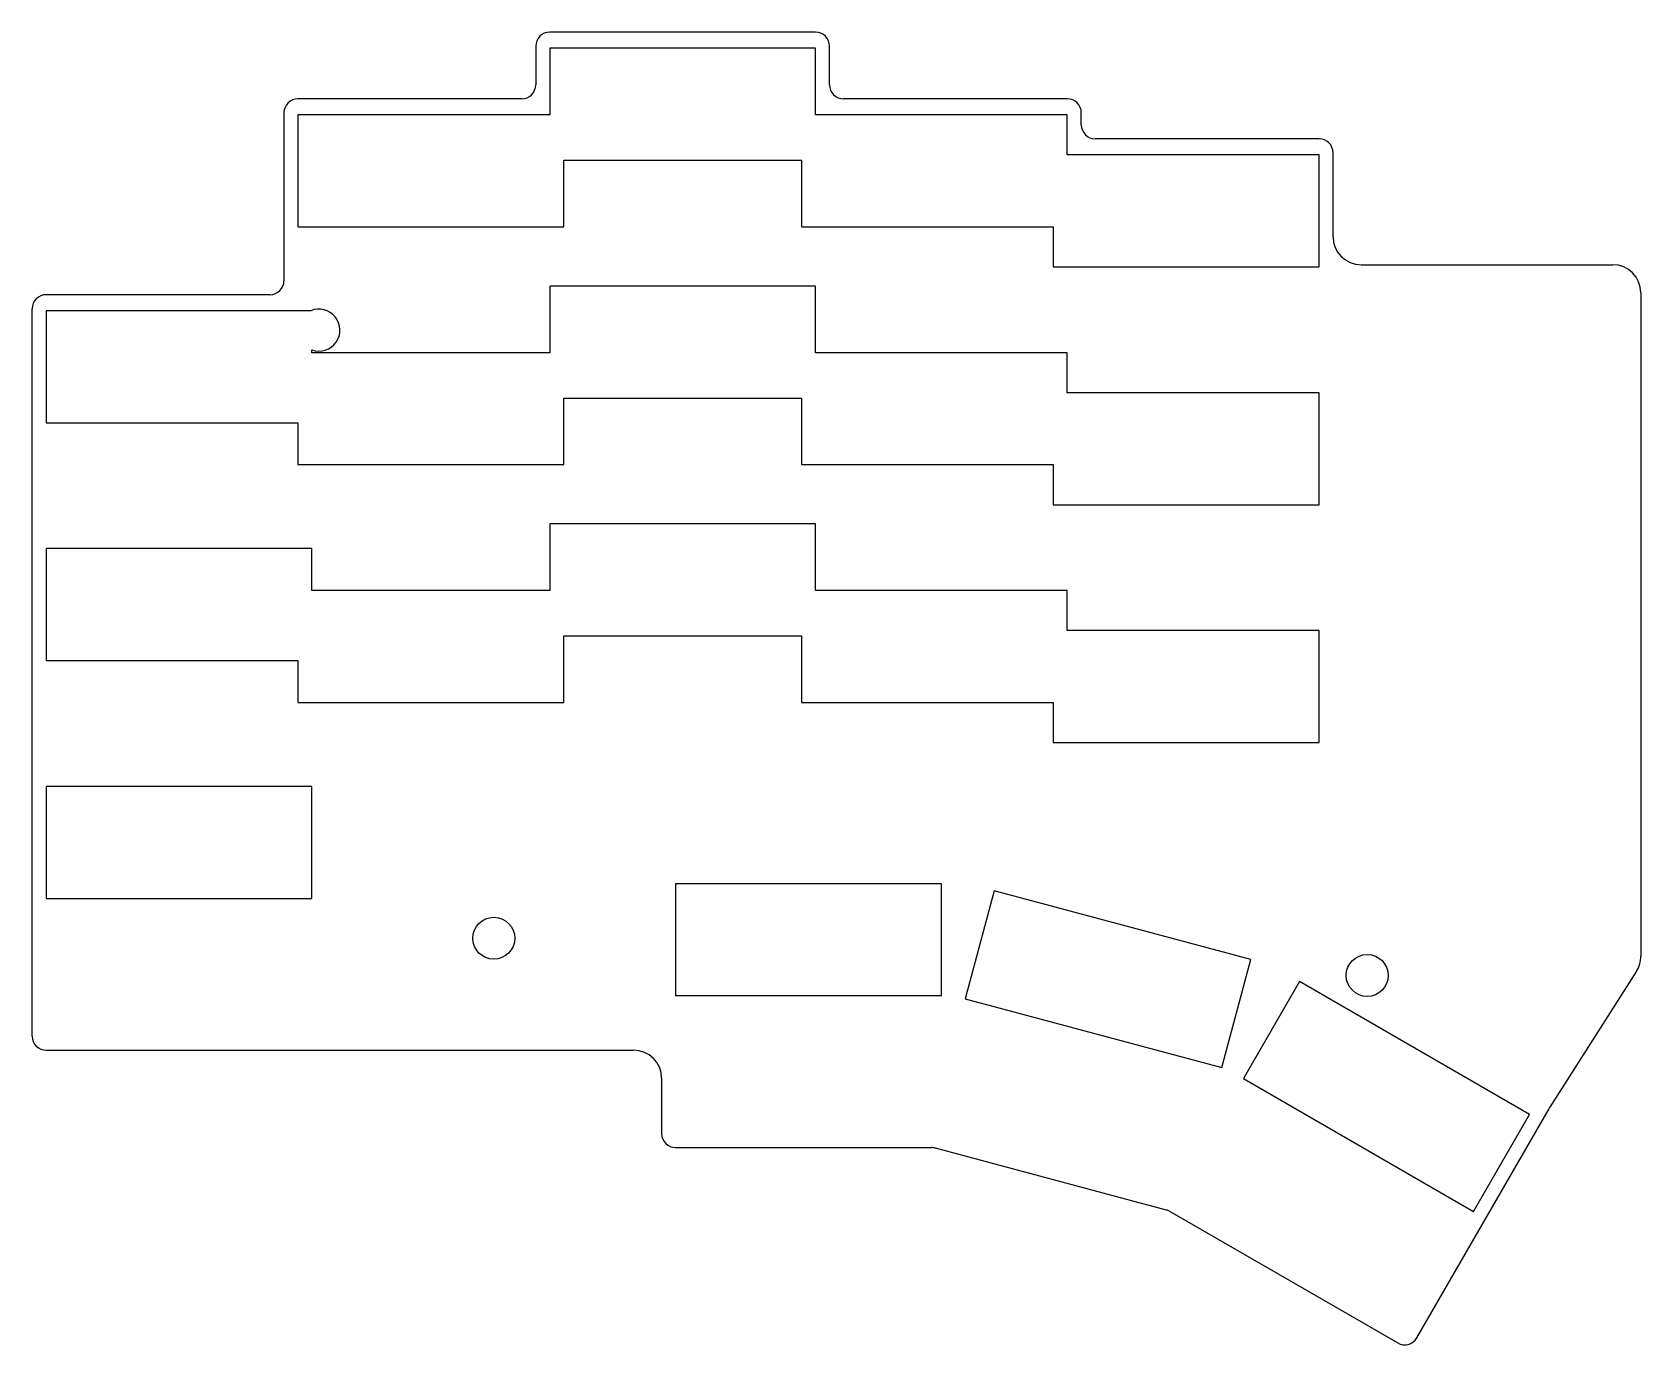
# Model space of a CAD drawing. Header units: millimetres. Extents: x 140 to 254, y -181 to -87.
import ezdxf

# ---------------------------------------------------------------- set-up
doc = ezdxf.new("R2010")
doc.units = ezdxf.units.MM

msp = doc.modelspace()

# ---------------------------------------------------------------- linework, layer by layer
at = {"linetype": 'CONTINUOUS'}
for p, q in [((195.5, -87.24), (176.5, -87.24)), ((175.5, -88.24), (175.5, -91)), ((195.5, -88.39), (176.5, -88.39)), ((176.5, -88.39), (176.5, -93.15)), ((195.5, -93.15), (195.5, -88.39)), ((196.5, -91), (196.5, -88.24)), ((174.5, -92), (158.5, -92)), ((213.5, -92), (197.5, -92)), ((157.5, -93), (157.5, -105)), ((214.5, -93.86), (214.5, -93)), ((176.5, -93.15), (158.5, -93.15)), ((158.5, -93.15), (158.5, -101.15)), ((213.5, -93.15), (195.5, -93.15)), ((213.5, -96.01), (213.5, -93.15)), ((231.5, -94.86), (215.5, -94.86)), ((177.5, -101.15), (177.5, -96.39)), ((177.5, -96.39), (194.5, -96.39)), ((194.5, -96.39), (194.5, -101.15)), ((231.5, -96.01), (213.5, -96.01)), ((231.5, -104.01), (231.5, -96.01)), ((232.5, -101.86), (232.5, -95.86)), ((158.5, -101.15), (177.5, -101.15)), ((194.5, -101.15), (212.5, -101.15)), ((212.5, -101.15), (212.5, -104.01)), ((212.5, -104.01), (231.5, -104.01)), ((234.5, -103.86), (252.5, -103.86)), ((195.5, -105.39), (176.5, -105.39)), ((176.5, -105.39), (176.5, -110.15)), ((195.5, -110.15), (195.5, -105.39)), ((156.5, -106), (140.5, -106)), ((254.5, -105.86), (254.5, -153.28)), ((139.5, -159), (139.5, -107)), ((159.42, -107.15), (140.5, -107.15)), ((140.5, -107.15), (140.5, -115.15)), ((159.5, -110.15), (159.5, -109.95)), ((176.5, -110.15), (159.5, -110.15)), ((213.5, -110.15), (195.5, -110.15)), ((213.5, -113.01), (213.5, -110.15)), ((177.5, -118.15), (177.5, -113.39)), ((177.5, -113.39), (194.5, -113.39)), ((194.5, -113.39), (194.5, -118.15)), ((231.5, -113.01), (213.5, -113.01)), ((231.5, -121.01), (231.5, -113.01)), ((140.5, -115.15), (158.5, -115.15)), ((158.5, -115.15), (158.5, -118.15)), ((158.5, -118.15), (177.5, -118.15)), ((194.5, -118.15), (212.5, -118.15)), ((212.5, -118.15), (212.5, -121.01)), ((212.5, -121.01), (231.5, -121.01)), ((195.5, -122.39), (176.5, -122.39)), ((176.5, -122.39), (176.5, -127.15)), ((195.5, -127.15), (195.5, -122.39)), ((159.5, -124.15), (140.5, -124.15)), ((140.5, -124.15), (140.5, -132.15)), ((159.5, -127.15), (159.5, -124.15)), ((176.5, -127.15), (159.5, -127.15)), ((213.5, -127.15), (195.5, -127.15)), ((213.5, -130.01), (213.5, -127.15)), ((177.5, -135.15), (177.5, -130.39)), ((177.5, -130.39), (194.5, -130.39)), ((194.5, -130.39), (194.5, -135.15)), ((231.5, -130.01), (213.5, -130.01)), ((231.5, -138.01), (231.5, -130.01)), ((140.5, -132.15), (158.5, -132.15)), ((158.5, -132.15), (158.5, -135.15)), ((158.5, -135.15), (177.5, -135.15)), ((194.5, -135.15), (212.5, -135.15)), ((212.5, -135.15), (212.5, -138.01)), ((212.5, -138.01), (231.5, -138.01)), ((159.5, -141.15), (140.5, -141.15)), ((140.5, -141.15), (140.5, -149.15)), ((159.5, -149.15), (159.5, -141.15)), ((204.5, -148.1), (185.5, -148.1)), ((185.5, -148.1), (185.5, -156.1)), ((204.5, -156.1), (204.5, -148.1)), ((140.5, -149.15), (159.5, -149.15)), ((208.27, -148.6), (206.2, -156.33)), ((226.62, -153.52), (208.27, -148.6)), ((224.55, -161.25), (226.62, -153.52)), ((230.09, -155.1), (226.09, -162.03)), ((246.54, -164.6), (230.09, -155.1)), ((254.19, -154.35), (248, -164.07)), ((185.5, -156.1), (204.5, -156.1)), ((206.2, -156.33), (224.55, -161.25)), ((140.5, -160), (182.5, -160)), ((184.5, -162), (184.5, -165.96)), ((226.09, -162.03), (242.54, -171.53)), ((238.48, -180.56), (247.96, -164.14)), ((242.54, -171.53), (246.54, -164.6)), ((185.5, -166.96), (203.8, -166.96)), ((204.06, -166.99), (220.57, -171.41)), ((220.81, -171.51), (237.12, -180.93))]:
    msp.add_line(p, q, dxfattribs=at)
for centre in [(172.5, -152), (234.94, -154.66)]:
    msp.add_circle(centre, 1.5, dxfattribs=at)
for centre, radius, start, end in [((176.5, -88.24), 1, 90, 180), ((195.5, -88.24), 1, 0, 90), ((158.5, -93), 1, 90, 180), ((174.5, -91), 1, 270, 0), ((197.5, -91), 1, 180, 270), ((213.5, -93), 1, 0, 90), ((215.5, -93.86), 1, 180, 270), ((231.5, -95.86), 1, 0, 90), ((234.5, -101.86), 2, 180, 270), ((252.5, -105.86), 2, 0, 90), ((156.5, -105), 1, 270, 0), ((140.5, -107), 1, 90, 180), ((160, -108.53), 1.5, 250.5288, 472.7469), ((252.5, -153.28), 2, 327.5395, 0), ((140.5, -159), 1, 180, 270), ((182.5, -162), 2, 0, 90), ((249.69, -165.14), 2, 147.5395, 150), ((185.5, -165.96), 1, 180, 270), ((203.8, -167.96), 1, 75, 90), ((220.31, -172.38), 1, 60, 75), ((237.62, -180.06), 1, 240, 330)]:
    msp.add_arc(centre, radius, start, end, dxfattribs=at)

doc.saveas('drawing.dxf')
